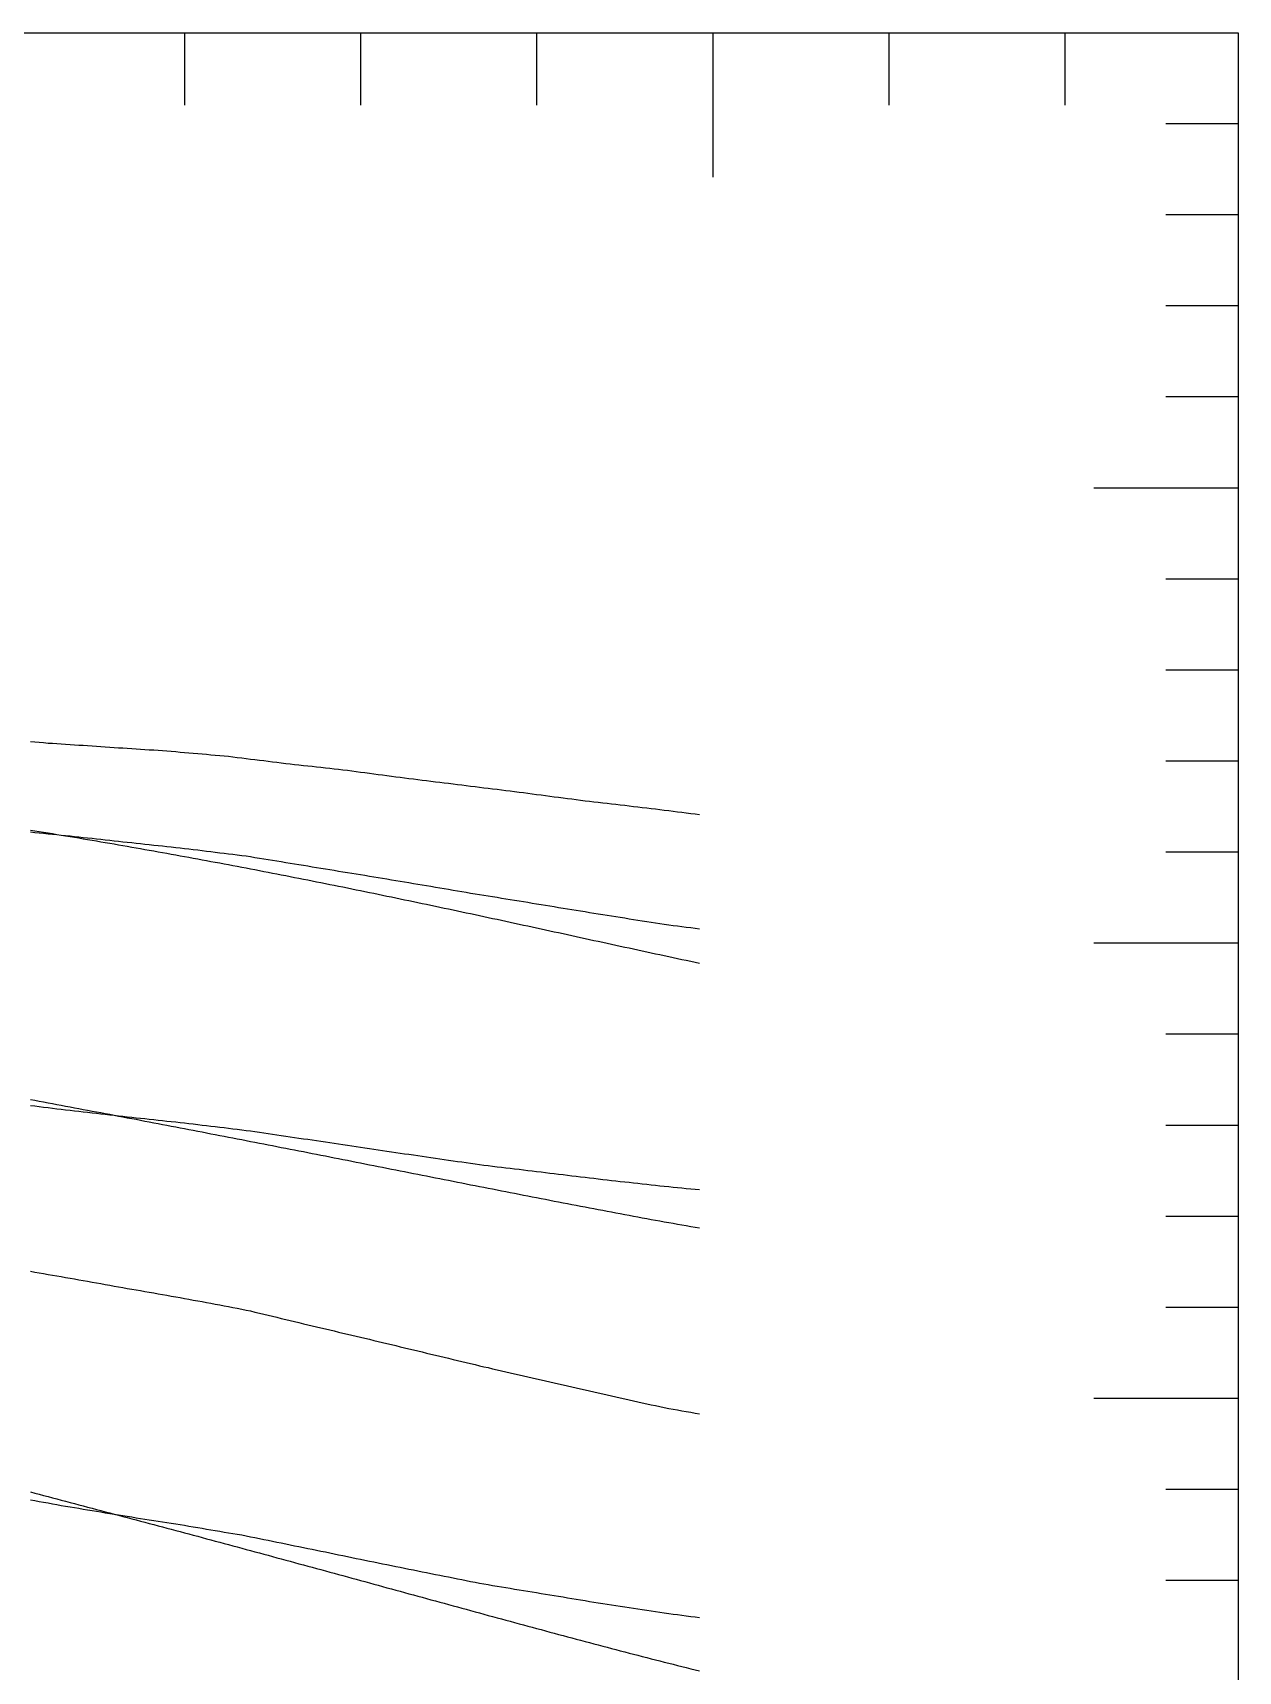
# Model space of a CAD drawing. Extents: x -35 to 179, y -35 to 147.
# Drawn here: x 125.8 to 179.2, y 48.4 to 121 of the extents above; entities that cross this region are included whole.
import ezdxf

# ---------------------------------------------------------------- set-up
doc = ezdxf.new("R2010")
doc.units = 0

msp = doc.modelspace()

# ---------------------------------------------------------------- linework, layer by layer
at = {"color": 0}
for p, q in [((132.54, 120.958), (132.54, 117.758)), ((140.337, 120.958), (140.337, 117.758)), ((148.133, 120.958), (148.133, 117.758)), ((155.93, 120.958), (155.93, 114.558)), ((163.726, 120.958), (163.726, 117.758)), ((171.523, 120.958), (171.523, 117.758)), ((179.2, 116.926), (176, 116.926)), ((179.2, 112.894), (176, 112.894)), ((179.2, 108.862), (176, 108.862)), ((179.2, 104.83), (176, 104.83)), ((179.2, 100.798), (172.8, 100.798)), ((179.2, 96.766), (176, 96.766)), ((179.2, 92.734), (176, 92.734)), ((179.2, 88.703), (176, 88.703)), ((179.2, 84.671), (176, 84.671)), ((179.2, 80.639), (172.8, 80.639)), ((179.2, 76.607), (176, 76.607)), ((179.2, 72.575), (176, 72.575)), ((179.2, 68.543), (176, 68.543)), ((179.2, 64.511), (176, 64.511)), ((179.2, 60.479), (172.8, 60.479)), ((179.2, 56.447), (176, 56.447)), ((179.2, 52.415), (176, 52.415))]:
    msp.add_line(p, q, dxfattribs=at)
msp.add_lwpolyline([(0, 0), (0, 120.958), (179.2, 120.958), (179.2, 0)], close=True, dxfattribs=at)
at = {"color": 6}
msp.add_lwpolyline([(125.718, 89.571), (125.913, 89.555), (126.108, 89.539), (126.303, 89.523), (126.498, 89.506), (126.693, 89.494), (126.888, 89.481), (127.083, 89.468), (127.278, 89.455), (127.473, 89.442), (127.668, 89.429), (127.862, 89.416), (128.057, 89.404), (128.252, 89.391), (128.447, 89.378), (128.642, 89.365), (128.837, 89.352), (129.032, 89.339), (129.227, 89.326), (129.422, 89.313), (129.617, 89.3), (129.812, 89.288), (130.006, 89.275), (130.201, 89.262), (130.396, 89.249), (130.591, 89.236), (130.786, 89.223), (130.981, 89.21), (131.176, 89.197), (131.371, 89.184), (131.566, 89.171), (131.761, 89.159), (131.956, 89.142), (132.151, 89.125), (132.345, 89.108), (132.54, 89.091), (132.735, 89.074), (132.93, 89.057), (133.125, 89.04), (133.32, 89.023), (133.515, 89.006), (133.71, 88.989), (133.905, 88.973), (134.1, 88.956), (134.295, 88.939), (134.489, 88.922), (134.684, 88.895), (134.879, 88.87), (135.074, 88.846), (135.269, 88.822), (135.464, 88.798), (135.659, 88.774), (135.854, 88.75), (136.049, 88.725), (136.244, 88.701), (136.439, 88.677), (136.633, 88.653), (136.828, 88.629), (137.023, 88.604), (137.218, 88.582), (137.413, 88.561), (137.608, 88.539), (137.803, 88.517), (137.998, 88.495), (138.193, 88.474), (138.388, 88.452), (138.583, 88.43), (138.778, 88.408), (138.972, 88.387), (139.167, 88.365), (139.362, 88.343), (139.557, 88.321), (139.752, 88.3), (139.947, 88.272), (140.142, 88.247), (140.337, 88.221), (140.532, 88.195), (140.727, 88.169), (140.922, 88.144), (141.116, 88.118), (141.311, 88.092), (141.506, 88.066), (141.701, 88.04), (141.896, 88.015), (142.091, 87.989), (142.286, 87.963), (142.481, 87.939), (142.676, 87.914), (142.871, 87.89), (143.066, 87.866), (143.261, 87.842), (143.455, 87.818), (143.65, 87.794), (143.845, 87.769), (144.04, 87.745), (144.235, 87.721), (144.43, 87.697), (144.625, 87.673), (144.82, 87.648), (145.015, 87.624), (145.21, 87.6), (145.405, 87.576), (145.599, 87.552), (145.794, 87.528), (145.989, 87.503), (146.184, 87.479), (146.379, 87.455), (146.574, 87.431), (146.769, 87.407), (146.964, 87.383), (147.159, 87.358), (147.354, 87.334), (147.549, 87.31), (147.743, 87.285), (147.938, 87.259), (148.133, 87.233), (148.328, 87.207), (148.523, 87.182), (148.718, 87.156), (148.913, 87.13), (149.108, 87.104), (149.303, 87.079), (149.498, 87.053), (149.693, 87.027), (149.888, 87.001), (150.082, 86.975), (150.277, 86.95), (150.472, 86.928), (150.667, 86.905), (150.862, 86.882), (151.057, 86.86), (151.252, 86.837), (151.447, 86.815), (151.642, 86.792), (151.837, 86.77), (152.032, 86.747), (152.226, 86.724), (152.421, 86.702), (152.616, 86.679), (152.811, 86.657), (153.006, 86.633), (153.201, 86.609), (153.396, 86.585), (153.591, 86.561), (153.786, 86.536), (153.981, 86.512), (154.176, 86.488), (154.371, 86.464), (154.565, 86.439), (154.76, 86.415), (154.955, 86.391), (155.15, 86.367), (155.345, 86.343)], dxfattribs=at)
at = {"color": 3}
for points in [[(125.718, 85.653), (125.913, 85.621), (126.108, 85.59), (126.303, 85.558), (126.498, 85.526), (126.693, 85.494), (126.888, 85.462), (127.083, 85.43), (127.278, 85.398), (127.473, 85.365), (127.668, 85.332), (127.862, 85.3), (128.057, 85.268), (128.252, 85.234), (128.447, 85.202), (128.642, 85.168), (128.837, 85.135), (129.032, 85.102), (129.227, 85.068), (129.422, 85.035), (129.617, 85.002), (129.812, 84.967), (130.006, 84.933), (130.201, 84.9), (130.396, 84.865), (130.591, 84.831), (130.786, 84.797), (130.981, 84.762), (131.176, 84.727), (131.371, 84.693), (131.566, 84.657), (131.761, 84.622), (131.956, 84.588), (132.151, 84.552), (132.345, 84.517), (132.54, 84.482), (132.735, 84.446), (132.93, 84.41), (133.125, 84.374), (133.32, 84.338), (133.515, 84.302), (133.71, 84.266), (133.905, 84.23), (134.1, 84.193), (134.295, 84.157), (134.489, 84.12), (134.684, 84.083), (134.879, 84.047), (135.074, 84.01), (135.269, 83.972), (135.464, 83.935), (135.659, 83.898), (135.854, 83.861), (136.049, 83.823), (136.244, 83.785), (136.439, 83.748), (136.633, 83.71), (136.828, 83.672), (137.023, 83.634), (137.218, 83.596), (137.413, 83.557), (137.608, 83.519), (137.803, 83.481), (137.998, 83.442), (138.193, 83.403), (138.388, 83.365), (138.583, 83.325), (138.778, 83.286), (138.972, 83.248), (139.167, 83.208), (139.362, 83.169), (139.557, 83.13), (139.752, 83.09), (139.947, 83.05), (140.142, 83.011), (140.337, 82.971), (140.532, 82.931), (140.727, 82.892), (140.922, 82.851), (141.116, 82.811), (141.311, 82.771), (141.506, 82.731), (141.701, 82.69), (141.896, 82.65), (142.091, 82.61), (142.286, 82.569), (142.481, 82.528), (142.676, 82.487), (142.871, 82.446), (143.066, 82.406), (143.261, 82.365), (143.455, 82.323), (143.65, 82.283), (143.845, 82.241), (144.04, 82.2), (144.235, 82.159), (144.43, 82.117), (144.625, 82.076), (144.82, 82.034), (145.015, 81.992), (145.21, 81.951), (145.405, 81.909), (145.599, 81.867), (145.794, 81.825), (145.989, 81.784), (146.184, 81.742), (146.379, 81.7), (146.574, 81.658), (146.769, 81.616), (146.964, 81.573), (147.159, 81.531), (147.354, 81.489), (147.549, 81.447), (147.743, 81.405), (147.938, 81.362), (148.133, 81.32), (148.328, 81.278), (148.523, 81.235), (148.718, 81.193), (148.913, 81.15), (149.108, 81.108), (149.303, 81.065), (149.498, 81.023), (149.693, 80.98), (149.888, 80.938), (150.082, 80.896), (150.277, 80.853), (150.472, 80.81), (150.667, 80.768), (150.862, 80.725), (151.057, 80.683), (151.252, 80.641), (151.447, 80.598), (151.642, 80.556), (151.837, 80.513), (152.032, 80.471), (152.226, 80.429), (152.421, 80.386), (152.616, 80.344), (152.811, 80.302), (153.006, 80.26), (153.201, 80.218), (153.396, 80.176), (153.591, 80.134), (153.786, 80.092), (153.981, 80.05), (154.176, 80.008), (154.371, 79.967), (154.565, 79.925), (154.76, 79.884), (154.955, 79.843), (155.15, 79.801), (155.345, 79.761)], [(125.718, 73.721), (125.913, 73.684), (126.108, 73.648), (126.303, 73.612), (126.498, 73.576), (126.693, 73.539), (126.888, 73.502), (127.083, 73.466), (127.278, 73.43), (127.473, 73.393), (127.668, 73.356), (127.862, 73.32), (128.057, 73.284), (128.252, 73.247), (128.447, 73.21), (128.642, 73.173), (128.837, 73.137), (129.032, 73.1), (129.227, 73.063), (129.422, 73.026), (129.617, 72.989), (129.812, 72.952), (130.006, 72.915), (130.201, 72.878), (130.396, 72.842), (130.591, 72.804), (130.786, 72.767), (130.981, 72.73), (131.176, 72.693), (131.371, 72.656), (131.566, 72.618), (131.761, 72.581), (131.956, 72.544), (132.151, 72.506), (132.345, 72.469), (132.54, 72.432), (132.735, 72.394), (132.93, 72.357), (133.125, 72.319), (133.32, 72.282), (133.515, 72.244), (133.71, 72.206), (133.905, 72.169), (134.1, 72.131), (134.295, 72.094), (134.489, 72.056), (134.684, 72.018), (134.879, 71.98), (135.074, 71.943), (135.269, 71.904), (135.464, 71.866), (135.659, 71.829), (135.854, 71.791), (136.049, 71.753), (136.244, 71.715), (136.439, 71.677), (136.633, 71.639), (136.828, 71.6), (137.023, 71.562), (137.218, 71.524), (137.413, 71.486), (137.608, 71.448), (137.803, 71.41), (137.998, 71.371), (138.193, 71.333), (138.388, 71.295), (138.583, 71.256), (138.778, 71.218), (138.972, 71.18), (139.167, 71.142), (139.362, 71.103), (139.557, 71.065), (139.752, 71.026), (139.947, 70.988), (140.142, 70.949), (140.337, 70.911), (140.532, 70.873), (140.727, 70.834), (140.922, 70.796), (141.116, 70.757), (141.311, 70.719), (141.506, 70.68), (141.701, 70.641), (141.896, 70.603), (142.091, 70.565), (142.286, 70.526), (142.481, 70.487), (142.676, 70.449), (142.871, 70.41), (143.066, 70.372), (143.261, 70.333), (143.455, 70.295), (143.65, 70.256), (143.845, 70.218), (144.04, 70.179), (144.235, 70.141), (144.43, 70.102), (144.625, 70.064), (144.82, 70.025), (145.015, 69.987), (145.21, 69.948), (145.405, 69.91), (145.599, 69.872), (145.794, 69.833), (145.989, 69.795), (146.184, 69.757), (146.379, 69.718), (146.574, 69.68), (146.769, 69.642), (146.964, 69.604), (147.159, 69.565), (147.354, 69.527), (147.549, 69.489), (147.743, 69.451), (147.938, 69.413), (148.133, 69.375), (148.328, 69.337), (148.523, 69.299), (148.718, 69.262), (148.913, 69.224), (149.108, 69.186), (149.303, 69.149), (149.498, 69.111), (149.693, 69.073), (149.888, 69.036), (150.082, 68.999), (150.277, 68.961), (150.472, 68.924), (150.667, 68.887), (150.862, 68.85), (151.057, 68.813), (151.252, 68.776), (151.447, 68.739), (151.642, 68.703), (151.837, 68.666), (152.032, 68.63), (152.226, 68.593), (152.421, 68.557), (152.616, 68.521), (152.811, 68.485), (153.006, 68.449), (153.201, 68.413), (153.396, 68.378), (153.591, 68.342), (153.786, 68.307), (153.981, 68.272), (154.176, 68.237), (154.371, 68.202), (154.565, 68.168), (154.76, 68.133), (154.955, 68.099), (155.15, 68.065), (155.345, 68.032)]]:
    msp.add_lwpolyline(points, dxfattribs=at)
at = {"color": 4}
for points in [[(125.718, 85.571), (125.913, 85.55), (126.108, 85.531), (126.303, 85.511), (126.498, 85.491), (126.693, 85.471), (126.888, 85.45), (127.083, 85.43), (127.278, 85.41), (127.473, 85.393), (127.668, 85.371), (127.862, 85.35), (128.057, 85.329), (128.252, 85.307), (128.447, 85.286), (128.642, 85.265), (128.837, 85.243), (129.032, 85.222), (129.227, 85.2), (129.422, 85.178), (129.617, 85.157), (129.812, 85.135), (130.006, 85.114), (130.201, 85.094), (130.396, 85.073), (130.591, 85.052), (130.786, 85.031), (130.981, 85.009), (131.176, 84.988), (131.371, 84.967), (131.566, 84.946), (131.761, 84.924), (131.956, 84.903), (132.151, 84.882), (132.345, 84.86), (132.54, 84.839), (132.735, 84.815), (132.93, 84.792), (133.125, 84.769), (133.32, 84.745), (133.515, 84.721), (133.71, 84.698), (133.905, 84.674), (134.1, 84.65), (134.295, 84.627), (134.489, 84.603), (134.684, 84.579), (134.879, 84.556), (135.074, 84.532), (135.269, 84.505), (135.464, 84.475), (135.659, 84.443), (135.854, 84.412), (136.049, 84.38), (136.244, 84.348), (136.439, 84.316), (136.633, 84.285), (136.828, 84.253), (137.023, 84.221), (137.218, 84.189), (137.413, 84.157), (137.608, 84.125), (137.803, 84.093), (137.998, 84.06), (138.193, 84.029), (138.388, 83.997), (138.583, 83.965), (138.778, 83.934), (138.972, 83.902), (139.167, 83.87), (139.362, 83.838), (139.557, 83.807), (139.752, 83.775), (139.947, 83.743), (140.142, 83.711), (140.337, 83.679), (140.532, 83.648), (140.727, 83.616), (140.922, 83.583), (141.116, 83.551), (141.311, 83.519), (141.506, 83.486), (141.701, 83.453), (141.896, 83.421), (142.091, 83.388), (142.286, 83.356), (142.481, 83.323), (142.676, 83.29), (142.871, 83.258), (143.066, 83.225), (143.261, 83.193), (143.455, 83.16), (143.65, 83.127), (143.845, 83.094), (144.04, 83.061), (144.235, 83.029), (144.43, 82.996), (144.625, 82.962), (144.82, 82.93), (145.015, 82.897), (145.21, 82.863), (145.405, 82.83), (145.599, 82.797), (145.794, 82.766), (145.989, 82.737), (146.184, 82.705), (146.379, 82.673), (146.574, 82.642), (146.769, 82.61), (146.964, 82.578), (147.159, 82.546), (147.354, 82.515), (147.549, 82.483), (147.743, 82.451), (147.938, 82.419), (148.133, 82.387), (148.328, 82.356), (148.523, 82.324), (148.718, 82.292), (148.913, 82.261), (149.108, 82.229), (149.303, 82.197), (149.498, 82.166), (149.693, 82.134), (149.888, 82.103), (150.082, 82.071), (150.277, 82.039), (150.472, 82.008), (150.667, 81.976), (150.862, 81.944), (151.057, 81.913), (151.252, 81.883), (151.447, 81.852), (151.642, 81.821), (151.837, 81.79), (152.032, 81.758), (152.226, 81.727), (152.421, 81.696), (152.616, 81.665), (152.811, 81.634), (153.006, 81.603), (153.201, 81.571), (153.396, 81.54), (153.591, 81.509), (153.786, 81.48), (153.981, 81.454), (154.176, 81.429), (154.371, 81.404), (154.565, 81.38), (154.76, 81.355), (154.955, 81.33), (155.15, 81.305), (155.345, 81.281)], [(125.718, 73.458), (125.913, 73.433), (126.108, 73.409), (126.303, 73.385), (126.498, 73.361), (126.693, 73.336), (126.888, 73.312), (127.083, 73.288), (127.278, 73.264), (127.473, 73.243), (127.668, 73.221), (127.862, 73.199), (128.057, 73.177), (128.252, 73.155), (128.447, 73.133), (128.642, 73.111), (128.837, 73.089), (129.032, 73.067), (129.227, 73.044), (129.422, 73.022), (129.617, 73), (129.812, 72.978), (130.006, 72.957), (130.201, 72.936), (130.396, 72.915), (130.591, 72.894), (130.786, 72.873), (130.981, 72.852), (131.176, 72.831), (131.371, 72.809), (131.566, 72.788), (131.761, 72.767), (131.956, 72.746), (132.151, 72.725), (132.345, 72.703), (132.54, 72.682), (132.735, 72.659), (132.93, 72.635), (133.125, 72.612), (133.32, 72.589), (133.515, 72.566), (133.71, 72.543), (133.905, 72.519), (134.1, 72.496), (134.295, 72.473), (134.489, 72.45), (134.684, 72.426), (134.879, 72.403), (135.074, 72.38), (135.269, 72.353), (135.464, 72.325), (135.659, 72.296), (135.854, 72.268), (136.049, 72.24), (136.244, 72.212), (136.439, 72.183), (136.633, 72.155), (136.828, 72.127), (137.023, 72.098), (137.218, 72.07), (137.413, 72.042), (137.608, 72.013), (137.803, 71.985), (137.998, 71.956), (138.193, 71.927), (138.388, 71.898), (138.583, 71.869), (138.778, 71.84), (138.972, 71.811), (139.167, 71.782), (139.362, 71.752), (139.557, 71.723), (139.752, 71.694), (139.947, 71.665), (140.142, 71.636), (140.337, 71.607), (140.532, 71.578), (140.727, 71.55), (140.922, 71.521), (141.116, 71.492), (141.311, 71.464), (141.506, 71.435), (141.701, 71.407), (141.896, 71.378), (142.091, 71.349), (142.286, 71.321), (142.481, 71.292), (142.676, 71.264), (142.871, 71.235), (143.066, 71.206), (143.261, 71.178), (143.455, 71.15), (143.65, 71.122), (143.845, 71.094), (144.04, 71.066), (144.235, 71.038), (144.43, 71.01), (144.625, 70.981), (144.82, 70.953), (145.015, 70.925), (145.21, 70.897), (145.405, 70.869), (145.599, 70.841), (145.794, 70.815), (145.989, 70.792), (146.184, 70.768), (146.379, 70.745), (146.574, 70.722), (146.769, 70.698), (146.964, 70.675), (147.159, 70.651), (147.354, 70.628), (147.549, 70.604), (147.743, 70.581), (147.938, 70.557), (148.133, 70.534), (148.328, 70.511), (148.523, 70.487), (148.718, 70.464), (148.913, 70.44), (149.108, 70.417), (149.303, 70.393), (149.498, 70.37), (149.693, 70.346), (149.888, 70.323), (150.082, 70.299), (150.277, 70.276), (150.472, 70.252), (150.667, 70.229), (150.862, 70.205), (151.057, 70.182), (151.252, 70.161), (151.447, 70.139), (151.642, 70.117), (151.837, 70.095), (152.032, 70.074), (152.226, 70.052), (152.421, 70.03), (152.616, 70.008), (152.811, 69.987), (153.006, 69.965), (153.201, 69.943), (153.396, 69.922), (153.591, 69.9), (153.786, 69.881), (153.981, 69.862), (154.176, 69.843), (154.371, 69.824), (154.565, 69.805), (154.76, 69.786), (154.955, 69.767), (155.15, 69.748), (155.345, 69.729)]]:
    msp.add_lwpolyline(points, dxfattribs=at)
at = {"color": 1}
msp.add_lwpolyline([(125.718, 66.112), (125.913, 66.078), (126.108, 66.044), (126.303, 66.011), (126.498, 65.977), (126.693, 65.943), (126.888, 65.909), (127.083, 65.875), (127.278, 65.841), (127.473, 65.811), (127.668, 65.776), (127.862, 65.741), (128.057, 65.706), (128.252, 65.671), (128.447, 65.636), (128.642, 65.601), (128.837, 65.566), (129.032, 65.531), (129.227, 65.496), (129.422, 65.461), (129.617, 65.426), (129.812, 65.391), (130.006, 65.357), (130.201, 65.323), (130.396, 65.289), (130.591, 65.255), (130.786, 65.221), (130.981, 65.187), (131.176, 65.152), (131.371, 65.118), (131.566, 65.084), (131.761, 65.05), (131.956, 65.016), (132.151, 64.982), (132.345, 64.948), (132.54, 64.914), (132.735, 64.877), (132.93, 64.841), (133.125, 64.804), (133.32, 64.768), (133.515, 64.731), (133.71, 64.695), (133.905, 64.658), (134.1, 64.622), (134.295, 64.585), (134.489, 64.549), (134.684, 64.512), (134.879, 64.475), (135.074, 64.439), (135.269, 64.398), (135.464, 64.354), (135.659, 64.307), (135.854, 64.261), (136.049, 64.214), (136.244, 64.167), (136.439, 64.121), (136.633, 64.074), (136.828, 64.027), (137.023, 63.98), (137.218, 63.934), (137.413, 63.887), (137.608, 63.84), (137.803, 63.793), (137.998, 63.746), (138.193, 63.7), (138.388, 63.654), (138.583, 63.608), (138.778, 63.561), (138.972, 63.515), (139.167, 63.469), (139.362, 63.423), (139.557, 63.377), (139.752, 63.331), (139.947, 63.285), (140.142, 63.239), (140.337, 63.193), (140.532, 63.147), (140.727, 63.102), (140.922, 63.054), (141.116, 63.008), (141.311, 62.961), (141.506, 62.914), (141.701, 62.867), (141.896, 62.821), (142.091, 62.774), (142.286, 62.727), (142.481, 62.681), (142.676, 62.634), (142.871, 62.587), (143.066, 62.54), (143.261, 62.494), (143.455, 62.448), (143.65, 62.401), (143.845, 62.354), (144.04, 62.307), (144.235, 62.26), (144.43, 62.213), (144.625, 62.166), (144.82, 62.119), (145.015, 62.072), (145.21, 62.025), (145.405, 61.979), (145.599, 61.932), (145.794, 61.888), (145.989, 61.846), (146.184, 61.8), (146.379, 61.755), (146.574, 61.71), (146.769, 61.666), (146.964, 61.621), (147.159, 61.576), (147.354, 61.531), (147.549, 61.486), (147.743, 61.441), (147.938, 61.396), (148.133, 61.351), (148.328, 61.306), (148.523, 61.262), (148.718, 61.217), (148.913, 61.173), (149.108, 61.128), (149.303, 61.084), (149.498, 61.039), (149.693, 60.995), (149.888, 60.95), (150.082, 60.906), (150.277, 60.861), (150.472, 60.817), (150.667, 60.773), (150.862, 60.728), (151.057, 60.684), (151.252, 60.642), (151.447, 60.598), (151.642, 60.555), (151.837, 60.511), (152.032, 60.467), (152.226, 60.424), (152.421, 60.38), (152.616, 60.336), (152.811, 60.293), (153.006, 60.249), (153.201, 60.205), (153.396, 60.162), (153.591, 60.118), (153.786, 60.077), (153.981, 60.041), (154.176, 60.006), (154.371, 59.971), (154.565, 59.936), (154.76, 59.902), (154.955, 59.867), (155.15, 59.832), (155.345, 59.797)], dxfattribs=at)
at = {"color": 2}
for points in [[(125.718, 66.112), (125.913, 66.078), (126.108, 66.044), (126.303, 66.011), (126.498, 65.977), (126.693, 65.943), (126.888, 65.909), (127.083, 65.875), (127.278, 65.841), (127.473, 65.811), (127.668, 65.776), (127.862, 65.741), (128.057, 65.706), (128.252, 65.671), (128.447, 65.636), (128.642, 65.601), (128.837, 65.566), (129.032, 65.531), (129.227, 65.496), (129.422, 65.461), (129.617, 65.426), (129.812, 65.391), (130.006, 65.357), (130.201, 65.323), (130.396, 65.289), (130.591, 65.255), (130.786, 65.221), (130.981, 65.187), (131.176, 65.152), (131.371, 65.118), (131.566, 65.084), (131.761, 65.05), (131.956, 65.016), (132.151, 64.982), (132.345, 64.948), (132.54, 64.914), (132.735, 64.877), (132.93, 64.841), (133.125, 64.804), (133.32, 64.768), (133.515, 64.731), (133.71, 64.695), (133.905, 64.658), (134.1, 64.622), (134.295, 64.585), (134.489, 64.549), (134.684, 64.512), (134.879, 64.475), (135.074, 64.439), (135.269, 64.398), (135.464, 64.354), (135.659, 64.307), (135.854, 64.261), (136.049, 64.214), (136.244, 64.167), (136.439, 64.121), (136.633, 64.074), (136.828, 64.027), (137.023, 63.98), (137.218, 63.934), (137.413, 63.887), (137.608, 63.84), (137.803, 63.793), (137.998, 63.746), (138.193, 63.7), (138.388, 63.654), (138.583, 63.608), (138.778, 63.561), (138.972, 63.515), (139.167, 63.469), (139.362, 63.423), (139.557, 63.377), (139.752, 63.331), (139.947, 63.285), (140.142, 63.239), (140.337, 63.193), (140.532, 63.147), (140.727, 63.102), (140.922, 63.054), (141.116, 63.008), (141.311, 62.961), (141.506, 62.914), (141.701, 62.867), (141.896, 62.821), (142.091, 62.774), (142.286, 62.727), (142.481, 62.681), (142.676, 62.634), (142.871, 62.587), (143.066, 62.54), (143.261, 62.494), (143.455, 62.448), (143.65, 62.401), (143.845, 62.354), (144.04, 62.307), (144.235, 62.26), (144.43, 62.213), (144.625, 62.166), (144.82, 62.119), (145.015, 62.072), (145.21, 62.025), (145.405, 61.979), (145.599, 61.932), (145.794, 61.888), (145.989, 61.846), (146.184, 61.8), (146.379, 61.755), (146.574, 61.71), (146.769, 61.666), (146.964, 61.621), (147.159, 61.576), (147.354, 61.531), (147.549, 61.486), (147.743, 61.441), (147.938, 61.396), (148.133, 61.351), (148.328, 61.306), (148.523, 61.262), (148.718, 61.217), (148.913, 61.173), (149.108, 61.128), (149.303, 61.084), (149.498, 61.039), (149.693, 60.995), (149.888, 60.95), (150.082, 60.906), (150.277, 60.861), (150.472, 60.817), (150.667, 60.773), (150.862, 60.728), (151.057, 60.684), (151.252, 60.642), (151.447, 60.598), (151.642, 60.555), (151.837, 60.511), (152.032, 60.467), (152.226, 60.424), (152.421, 60.38), (152.616, 60.336), (152.811, 60.293), (153.006, 60.249), (153.201, 60.205), (153.396, 60.162), (153.591, 60.118), (153.786, 60.077), (153.981, 60.041), (154.176, 60.006), (154.371, 59.971), (154.565, 59.936), (154.76, 59.902), (154.955, 59.867), (155.15, 59.832), (155.345, 59.797)], [(125.718, 56.34), (125.913, 56.289), (126.108, 56.237), (126.303, 56.186), (126.498, 56.135), (126.693, 56.084), (126.888, 56.032), (127.083, 55.981), (127.278, 55.93), (127.473, 55.878), (127.668, 55.827), (127.862, 55.775), (128.057, 55.724), (128.252, 55.672), (128.447, 55.621), (128.642, 55.569), (128.837, 55.518), (129.032, 55.466), (129.227, 55.415), (129.422, 55.363), (129.617, 55.311), (129.812, 55.259), (130.006, 55.208), (130.201, 55.156), (130.396, 55.104), (130.591, 55.052), (130.786, 55), (130.981, 54.949), (131.176, 54.897), (131.371, 54.845), (131.566, 54.793), (131.761, 54.741), (131.956, 54.689), (132.151, 54.636), (132.345, 54.584), (132.54, 54.532), (132.735, 54.48), (132.93, 54.428), (133.125, 54.376), (133.32, 54.323), (133.515, 54.271), (133.71, 54.219), (133.905, 54.166), (134.1, 54.114), (134.295, 54.062), (134.489, 54.009), (134.684, 53.957), (134.879, 53.904), (135.074, 53.852), (135.269, 53.799), (135.464, 53.746), (135.659, 53.694), (135.854, 53.641), (136.049, 53.588), (136.244, 53.535), (136.439, 53.483), (136.633, 53.43), (136.828, 53.377), (137.023, 53.324), (137.218, 53.271), (137.413, 53.219), (137.608, 53.165), (137.803, 53.112), (137.998, 53.059), (138.193, 53.007), (138.388, 52.953), (138.583, 52.9), (138.778, 52.847), (138.972, 52.794), (139.167, 52.741), (139.362, 52.688), (139.557, 52.635), (139.752, 52.582), (139.947, 52.528), (140.142, 52.475), (140.337, 52.422), (140.532, 52.369), (140.727, 52.316), (140.922, 52.262), (141.116, 52.209), (141.311, 52.156), (141.506, 52.102), (141.701, 52.049), (141.896, 51.996), (142.091, 51.943), (142.286, 51.889), (142.481, 51.836), (142.676, 51.783), (142.871, 51.729), (143.066, 51.676), (143.261, 51.623), (143.455, 51.569), (143.65, 51.516), (143.845, 51.463), (144.04, 51.409), (144.235, 51.356), (144.43, 51.303), (144.625, 51.25), (144.82, 51.196), (145.015, 51.143), (145.21, 51.09), (145.405, 51.037), (145.599, 50.983), (145.794, 50.93), (145.989, 50.877), (146.184, 50.824), (146.379, 50.771), (146.574, 50.718), (146.769, 50.665), (146.964, 50.612), (147.159, 50.559), (147.354, 50.506), (147.549, 50.453), (147.743, 50.401), (147.938, 50.348), (148.133, 50.295), (148.328, 50.243), (148.523, 50.19), (148.718, 50.138), (148.913, 50.085), (149.108, 50.033), (149.303, 49.98), (149.498, 49.928), (149.693, 49.876), (149.888, 49.824), (150.082, 49.772), (150.277, 49.72), (150.472, 49.668), (150.667, 49.617), (150.862, 49.565), (151.057, 49.514), (151.252, 49.462), (151.447, 49.411), (151.642, 49.36), (151.837, 49.309), (152.032, 49.258), (152.226, 49.207), (152.421, 49.156), (152.616, 49.106), (152.811, 49.056), (153.006, 49.006), (153.201, 48.956), (153.396, 48.906), (153.591, 48.856), (153.786, 48.807), (153.981, 48.758), (154.176, 48.709), (154.371, 48.66), (154.565, 48.612), (154.76, 48.563), (154.955, 48.515), (155.15, 48.468), (155.345, 48.42)]]:
    msp.add_lwpolyline(points, dxfattribs=at)
at = {"color": 5}
msp.add_lwpolyline([(125.718, 55.995), (125.913, 55.96), (126.108, 55.924), (126.303, 55.889), (126.498, 55.853), (126.693, 55.818), (126.888, 55.782), (127.083, 55.747), (127.278, 55.711), (127.473, 55.68), (127.668, 55.648), (127.862, 55.616), (128.057, 55.584), (128.252, 55.551), (128.447, 55.519), (128.642, 55.487), (128.837, 55.455), (129.032, 55.423), (129.227, 55.39), (129.422, 55.358), (129.617, 55.326), (129.812, 55.294), (130.006, 55.263), (130.201, 55.232), (130.396, 55.201), (130.591, 55.171), (130.786, 55.14), (130.981, 55.11), (131.176, 55.079), (131.371, 55.048), (131.566, 55.018), (131.761, 54.987), (131.956, 54.957), (132.151, 54.926), (132.345, 54.895), (132.54, 54.865), (132.735, 54.831), (132.93, 54.798), (133.125, 54.765), (133.32, 54.732), (133.515, 54.699), (133.71, 54.666), (133.905, 54.633), (134.1, 54.6), (134.295, 54.567), (134.489, 54.534), (134.684, 54.501), (134.879, 54.468), (135.074, 54.435), (135.269, 54.397), (135.464, 54.357), (135.659, 54.318), (135.854, 54.278), (136.049, 54.239), (136.244, 54.199), (136.439, 54.16), (136.633, 54.12), (136.828, 54.081), (137.023, 54.041), (137.218, 54.002), (137.413, 53.962), (137.608, 53.923), (137.803, 53.884), (137.998, 53.843), (138.193, 53.803), (138.388, 53.762), (138.583, 53.722), (138.778, 53.682), (138.972, 53.642), (139.167, 53.601), (139.362, 53.561), (139.557, 53.521), (139.752, 53.48), (139.947, 53.44), (140.142, 53.4), (140.337, 53.36), (140.532, 53.32), (140.727, 53.28), (140.922, 53.241), (141.116, 53.201), (141.311, 53.162), (141.506, 53.122), (141.701, 53.083), (141.896, 53.043), (142.091, 53.004), (142.286, 52.965), (142.481, 52.925), (142.676, 52.886), (142.871, 52.846), (143.066, 52.807), (143.261, 52.768), (143.455, 52.729), (143.65, 52.691), (143.845, 52.652), (144.04, 52.613), (144.235, 52.575), (144.43, 52.536), (144.625, 52.497), (144.82, 52.459), (145.015, 52.42), (145.21, 52.381), (145.405, 52.343), (145.599, 52.304), (145.794, 52.269), (145.989, 52.236), (146.184, 52.204), (146.379, 52.172), (146.574, 52.14), (146.769, 52.108), (146.964, 52.075), (147.159, 52.043), (147.354, 52.011), (147.549, 51.979), (147.743, 51.946), (147.938, 51.914), (148.133, 51.882), (148.328, 51.85), (148.523, 51.817), (148.718, 51.785), (148.913, 51.753), (149.108, 51.721), (149.303, 51.689), (149.498, 51.656), (149.693, 51.624), (149.888, 51.592), (150.082, 51.56), (150.277, 51.527), (150.472, 51.495), (150.667, 51.463), (150.862, 51.431), (151.057, 51.399), (151.252, 51.37), (151.447, 51.34), (151.642, 51.31), (151.837, 51.28), (152.032, 51.251), (152.226, 51.221), (152.421, 51.191), (152.616, 51.161), (152.811, 51.131), (153.006, 51.101), (153.201, 51.072), (153.396, 51.042), (153.591, 51.012), (153.786, 50.986), (153.981, 50.96), (154.176, 50.934), (154.371, 50.908), (154.565, 50.882), (154.76, 50.856), (154.955, 50.83), (155.15, 50.804), (155.345, 50.778)], dxfattribs=at)

doc.saveas('drawing.dxf')
